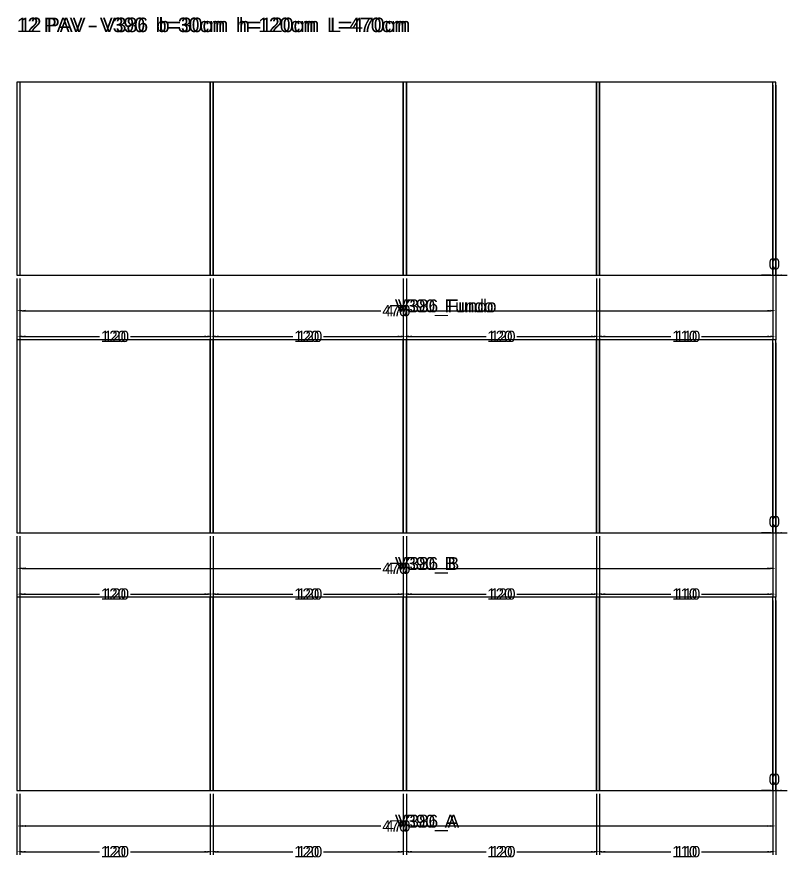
# Model space of a CAD drawing. Header units: metres. Extents: x 180 to 6304, y -11808 to -336.
# Drawn here: x 4247 to 4725, y -4580 to -4057 of the extents above; entities that cross this region are included whole.
import ezdxf

# ---------------------------------------------------------------- set-up
doc = ezdxf.new("R2010")
doc.units = ezdxf.units.M
doc.layers.add('COTA', color=3, linetype='Continuous')
doc.dimstyles.new('COTA_VIG', dxfattribs={"dimtxt": 7, "dimasz": 3.5, "dimexe": 2, "dimexo": 2, "dimgap": 1.5, "dimtad": 1, "dimdec": 1, "dimcen": 2.5, "dimclrd": 3, "dimclre": 3, "dimclrt": 3, "dimazin": 3, "dimtfac": 1, "dimtmove": 0, "dimatfit": 3})

# ---------------------------------------------------------------- blocks, each defined once
blk = doc.blocks.new('_CLOSEDFILLED')
at = {"color": 0, "linetype": 'BYBLOCK'}
blk.add_solid([(-1, 0.16), (0, 0), (-1, -0.16)], dxfattribs=at)
blk = doc.blocks.new('*D1351')
at = {"color": 3}
for p, q in [((4248.73, -4539.74), (4248.73, -4561.74)), ((4718.23, -4539.74), (4718.23, -4561.74)), ((4252.23, -4559.74), (4472.98, -4559.74)), ((4493.98, -4559.74), (4714.73, -4559.74))]:
    blk.add_line(p, q, dxfattribs=at)
at = {"layer": 'Defpoints'}
for p in [(4248.73, -4537.74), (4718.23, -4537.74), (4248.73, -4559.74)]:
    blk.add_point(p, dxfattribs=at)
at = {"layer": 'COTA', "color": 3, "xscale": 3.5, "yscale": 3.5, "rotation": 180}
blk.add_blockref('_CLOSEDFILLED', (4248.73, -4559.74), dxfattribs=at)
at = {"layer": 'COTA', "color": 3, "xscale": 3.5, "yscale": 3.5}
blk.add_blockref('_CLOSEDFILLED', (4718.23, -4559.74), dxfattribs=at)
at = {"layer": 'COTA', "color": 3, "insert": (4483.48, -4559.74), "char_height": 7, "attachment_point": 5}
blk.add_mtext('470', dxfattribs=at)
blk = doc.blocks.new('*D1352')
at = {"color": 3}
for p, q in [((4248.73, -4539.74), (4248.73, -4577.74)), ((4368.73, -4539.74), (4368.73, -4577.74)), ((4252.23, -4575.74), (4298.23, -4575.74)), ((4319.23, -4575.74), (4365.23, -4575.74))]:
    blk.add_line(p, q, dxfattribs=at)
at = {"layer": 'Defpoints'}
for p in [(4248.73, -4537.74), (4368.73, -4537.74), (4248.73, -4575.74)]:
    blk.add_point(p, dxfattribs=at)
at = {"layer": 'COTA', "color": 3, "xscale": 3.5, "yscale": 3.5, "rotation": 180}
blk.add_blockref('_CLOSEDFILLED', (4248.73, -4575.74), dxfattribs=at)
at = {"layer": 'COTA', "color": 3, "xscale": 3.5, "yscale": 3.5}
blk.add_blockref('_CLOSEDFILLED', (4368.73, -4575.74), dxfattribs=at)
at = {"layer": 'COTA', "color": 3, "insert": (4308.73, -4575.74), "char_height": 7, "attachment_point": 5}
blk.add_mtext('120', dxfattribs=at)
blk = doc.blocks.new('*D1353')
at = {"color": 3}
for p, q in [((4368.73, -4539.74), (4368.73, -4577.74)), ((4488.73, -4539.74), (4488.73, -4577.74)), ((4372.23, -4575.74), (4418.23, -4575.74)), ((4439.23, -4575.74), (4485.23, -4575.74))]:
    blk.add_line(p, q, dxfattribs=at)
at = {"layer": 'Defpoints'}
for p in [(4368.73, -4537.74), (4488.73, -4537.74), (4368.73, -4575.74)]:
    blk.add_point(p, dxfattribs=at)
at = {"layer": 'COTA', "color": 3, "xscale": 3.5, "yscale": 3.5, "rotation": 180}
blk.add_blockref('_CLOSEDFILLED', (4368.73, -4575.74), dxfattribs=at)
at = {"layer": 'COTA', "color": 3, "xscale": 3.5, "yscale": 3.5}
blk.add_blockref('_CLOSEDFILLED', (4488.73, -4575.74), dxfattribs=at)
at = {"layer": 'COTA', "color": 3, "insert": (4428.73, -4575.74), "char_height": 7, "attachment_point": 5}
blk.add_mtext('120', dxfattribs=at)
blk = doc.blocks.new('*D1354')
at = {"color": 3}
for p, q in [((4488.73, -4539.74), (4488.73, -4577.74)), ((4608.73, -4539.74), (4608.73, -4577.74)), ((4492.23, -4575.74), (4538.23, -4575.74)), ((4559.23, -4575.74), (4605.23, -4575.74))]:
    blk.add_line(p, q, dxfattribs=at)
at = {"layer": 'Defpoints'}
for p in [(4488.73, -4537.74), (4608.73, -4537.74), (4488.73, -4575.74)]:
    blk.add_point(p, dxfattribs=at)
at = {"layer": 'COTA', "color": 3, "xscale": 3.5, "yscale": 3.5, "rotation": 180}
blk.add_blockref('_CLOSEDFILLED', (4488.73, -4575.74), dxfattribs=at)
at = {"layer": 'COTA', "color": 3, "xscale": 3.5, "yscale": 3.5}
blk.add_blockref('_CLOSEDFILLED', (4608.73, -4575.74), dxfattribs=at)
at = {"layer": 'COTA', "color": 3, "insert": (4548.73, -4575.74), "char_height": 7, "attachment_point": 5}
blk.add_mtext('120', dxfattribs=at)
blk = doc.blocks.new('*D1355')
at = {"color": 3}
for p, q in [((4608.73, -4539.74), (4608.73, -4577.74)), ((4718.23, -4539.74), (4718.23, -4577.74)), ((4612.23, -4575.74), (4652.98, -4575.74)), ((4673.98, -4575.74), (4714.73, -4575.74))]:
    blk.add_line(p, q, dxfattribs=at)
at = {"layer": 'Defpoints'}
for p in [(4608.73, -4537.74), (4718.23, -4537.74), (4608.73, -4575.74)]:
    blk.add_point(p, dxfattribs=at)
at = {"layer": 'COTA', "color": 3, "xscale": 3.5, "yscale": 3.5, "rotation": 180}
blk.add_blockref('_CLOSEDFILLED', (4608.73, -4575.74), dxfattribs=at)
at = {"layer": 'COTA', "color": 3, "xscale": 3.5, "yscale": 3.5}
blk.add_blockref('_CLOSEDFILLED', (4718.23, -4575.74), dxfattribs=at)
at = {"layer": 'COTA', "color": 3, "insert": (4663.48, -4575.74), "char_height": 7, "attachment_point": 5}
blk.add_mtext('110', dxfattribs=at)
blk = doc.blocks.new('*D1357')
at = {"color": 3}
for p, q in [((4248.73, -4379.74), (4248.73, -4401.74)), ((4718.23, -4379.74), (4718.23, -4401.74)), ((4252.23, -4399.74), (4472.98, -4399.74)), ((4493.98, -4399.74), (4714.73, -4399.74))]:
    blk.add_line(p, q, dxfattribs=at)
at = {"layer": 'Defpoints'}
for p in [(4248.73, -4377.74), (4718.23, -4377.74), (4248.73, -4399.74)]:
    blk.add_point(p, dxfattribs=at)
at = {"layer": 'COTA', "color": 3, "xscale": 3.5, "yscale": 3.5, "rotation": 180}
blk.add_blockref('_CLOSEDFILLED', (4248.73, -4399.74), dxfattribs=at)
at = {"layer": 'COTA', "color": 3, "xscale": 3.5, "yscale": 3.5}
blk.add_blockref('_CLOSEDFILLED', (4718.23, -4399.74), dxfattribs=at)
at = {"layer": 'COTA', "color": 3, "insert": (4483.48, -4399.74), "char_height": 7, "attachment_point": 5}
blk.add_mtext('470', dxfattribs=at)
blk = doc.blocks.new('*D1358')
at = {"color": 3}
for p, q in [((4248.73, -4379.74), (4248.73, -4417.74)), ((4368.73, -4379.74), (4368.73, -4417.74)), ((4252.23, -4415.74), (4298.23, -4415.74)), ((4319.23, -4415.74), (4365.23, -4415.74))]:
    blk.add_line(p, q, dxfattribs=at)
at = {"layer": 'Defpoints'}
for p in [(4248.73, -4377.74), (4368.73, -4377.74), (4248.73, -4415.74)]:
    blk.add_point(p, dxfattribs=at)
at = {"layer": 'COTA', "color": 3, "xscale": 3.5, "yscale": 3.5, "rotation": 180}
blk.add_blockref('_CLOSEDFILLED', (4248.73, -4415.74), dxfattribs=at)
at = {"layer": 'COTA', "color": 3, "xscale": 3.5, "yscale": 3.5}
blk.add_blockref('_CLOSEDFILLED', (4368.73, -4415.74), dxfattribs=at)
at = {"layer": 'COTA', "color": 3, "insert": (4308.73, -4415.74), "char_height": 7, "attachment_point": 5}
blk.add_mtext('120', dxfattribs=at)
blk = doc.blocks.new('*D1359')
at = {"color": 3}
for p, q in [((4368.73, -4379.74), (4368.73, -4417.74)), ((4488.73, -4379.74), (4488.73, -4417.74)), ((4372.23, -4415.74), (4418.23, -4415.74)), ((4439.23, -4415.74), (4485.23, -4415.74))]:
    blk.add_line(p, q, dxfattribs=at)
at = {"layer": 'Defpoints'}
for p in [(4368.73, -4377.74), (4488.73, -4377.74), (4368.73, -4415.74)]:
    blk.add_point(p, dxfattribs=at)
at = {"layer": 'COTA', "color": 3, "xscale": 3.5, "yscale": 3.5, "rotation": 180}
blk.add_blockref('_CLOSEDFILLED', (4368.73, -4415.74), dxfattribs=at)
at = {"layer": 'COTA', "color": 3, "xscale": 3.5, "yscale": 3.5}
blk.add_blockref('_CLOSEDFILLED', (4488.73, -4415.74), dxfattribs=at)
at = {"layer": 'COTA', "color": 3, "insert": (4428.73, -4415.74), "char_height": 7, "attachment_point": 5}
blk.add_mtext('120', dxfattribs=at)
blk = doc.blocks.new('*D1360')
at = {"color": 3}
for p, q in [((4488.73, -4379.74), (4488.73, -4417.74)), ((4608.73, -4379.74), (4608.73, -4417.74)), ((4492.23, -4415.74), (4538.23, -4415.74)), ((4559.23, -4415.74), (4605.23, -4415.74))]:
    blk.add_line(p, q, dxfattribs=at)
at = {"layer": 'Defpoints'}
for p in [(4488.73, -4377.74), (4608.73, -4377.74), (4488.73, -4415.74)]:
    blk.add_point(p, dxfattribs=at)
at = {"layer": 'COTA', "color": 3, "xscale": 3.5, "yscale": 3.5, "rotation": 180}
blk.add_blockref('_CLOSEDFILLED', (4488.73, -4415.74), dxfattribs=at)
at = {"layer": 'COTA', "color": 3, "xscale": 3.5, "yscale": 3.5}
blk.add_blockref('_CLOSEDFILLED', (4608.73, -4415.74), dxfattribs=at)
at = {"layer": 'COTA', "color": 3, "insert": (4548.73, -4415.74), "char_height": 7, "attachment_point": 5}
blk.add_mtext('120', dxfattribs=at)
blk = doc.blocks.new('*D1361')
at = {"color": 3}
for p, q in [((4608.73, -4379.74), (4608.73, -4417.74)), ((4718.23, -4379.74), (4718.23, -4417.74)), ((4612.23, -4415.74), (4652.98, -4415.74)), ((4673.98, -4415.74), (4714.73, -4415.74))]:
    blk.add_line(p, q, dxfattribs=at)
at = {"layer": 'Defpoints'}
for p in [(4608.73, -4377.74), (4718.23, -4377.74), (4608.73, -4415.74)]:
    blk.add_point(p, dxfattribs=at)
at = {"layer": 'COTA', "color": 3, "xscale": 3.5, "yscale": 3.5, "rotation": 180}
blk.add_blockref('_CLOSEDFILLED', (4608.73, -4415.74), dxfattribs=at)
at = {"layer": 'COTA', "color": 3, "xscale": 3.5, "yscale": 3.5}
blk.add_blockref('_CLOSEDFILLED', (4718.23, -4415.74), dxfattribs=at)
at = {"layer": 'COTA', "color": 3, "insert": (4663.48, -4415.74), "char_height": 7, "attachment_point": 5}
blk.add_mtext('110', dxfattribs=at)
blk = doc.blocks.new('*D1363')
at = {"color": 3}
for p, q in [((4248.73, -4219.74), (4248.73, -4241.74)), ((4718.23, -4219.74), (4718.23, -4241.74)), ((4252.23, -4239.74), (4472.98, -4239.74)), ((4493.98, -4239.74), (4714.73, -4239.74))]:
    blk.add_line(p, q, dxfattribs=at)
at = {"layer": 'Defpoints'}
for p in [(4248.73, -4217.74), (4718.23, -4217.74), (4248.73, -4239.74)]:
    blk.add_point(p, dxfattribs=at)
at = {"layer": 'COTA', "color": 3, "xscale": 3.5, "yscale": 3.5, "rotation": 180}
blk.add_blockref('_CLOSEDFILLED', (4248.73, -4239.74), dxfattribs=at)
at = {"layer": 'COTA', "color": 3, "xscale": 3.5, "yscale": 3.5}
blk.add_blockref('_CLOSEDFILLED', (4718.23, -4239.74), dxfattribs=at)
at = {"layer": 'COTA', "color": 3, "insert": (4483.48, -4239.74), "char_height": 7, "attachment_point": 5}
blk.add_mtext('470', dxfattribs=at)
blk = doc.blocks.new('*D1364')
at = {"color": 3}
for p, q in [((4248.73, -4219.74), (4248.73, -4257.74)), ((4368.73, -4219.74), (4368.73, -4257.74)), ((4252.23, -4255.74), (4298.23, -4255.74)), ((4319.23, -4255.74), (4365.23, -4255.74))]:
    blk.add_line(p, q, dxfattribs=at)
at = {"layer": 'Defpoints'}
for p in [(4248.73, -4217.74), (4368.73, -4217.74), (4248.73, -4255.74)]:
    blk.add_point(p, dxfattribs=at)
at = {"layer": 'COTA', "color": 3, "xscale": 3.5, "yscale": 3.5, "rotation": 180}
blk.add_blockref('_CLOSEDFILLED', (4248.73, -4255.74), dxfattribs=at)
at = {"layer": 'COTA', "color": 3, "xscale": 3.5, "yscale": 3.5}
blk.add_blockref('_CLOSEDFILLED', (4368.73, -4255.74), dxfattribs=at)
at = {"layer": 'COTA', "color": 3, "insert": (4308.73, -4255.74), "char_height": 7, "attachment_point": 5}
blk.add_mtext('120', dxfattribs=at)
blk = doc.blocks.new('*D1365')
at = {"color": 3}
for p, q in [((4368.73, -4219.74), (4368.73, -4257.74)), ((4488.73, -4219.74), (4488.73, -4257.74)), ((4372.23, -4255.74), (4418.23, -4255.74)), ((4439.23, -4255.74), (4485.23, -4255.74))]:
    blk.add_line(p, q, dxfattribs=at)
at = {"layer": 'Defpoints'}
for p in [(4368.73, -4217.74), (4488.73, -4217.74), (4368.73, -4255.74)]:
    blk.add_point(p, dxfattribs=at)
at = {"layer": 'COTA', "color": 3, "xscale": 3.5, "yscale": 3.5, "rotation": 180}
blk.add_blockref('_CLOSEDFILLED', (4368.73, -4255.74), dxfattribs=at)
at = {"layer": 'COTA', "color": 3, "xscale": 3.5, "yscale": 3.5}
blk.add_blockref('_CLOSEDFILLED', (4488.73, -4255.74), dxfattribs=at)
at = {"layer": 'COTA', "color": 3, "insert": (4428.73, -4255.74), "char_height": 7, "attachment_point": 5}
blk.add_mtext('120', dxfattribs=at)
blk = doc.blocks.new('*D1366')
at = {"color": 3}
for p, q in [((4488.73, -4219.74), (4488.73, -4257.74)), ((4608.73, -4219.74), (4608.73, -4257.74)), ((4492.23, -4255.74), (4538.23, -4255.74)), ((4559.23, -4255.74), (4605.23, -4255.74))]:
    blk.add_line(p, q, dxfattribs=at)
at = {"layer": 'Defpoints'}
for p in [(4488.73, -4217.74), (4608.73, -4217.74), (4488.73, -4255.74)]:
    blk.add_point(p, dxfattribs=at)
at = {"layer": 'COTA', "color": 3, "xscale": 3.5, "yscale": 3.5, "rotation": 180}
blk.add_blockref('_CLOSEDFILLED', (4488.73, -4255.74), dxfattribs=at)
at = {"layer": 'COTA', "color": 3, "xscale": 3.5, "yscale": 3.5}
blk.add_blockref('_CLOSEDFILLED', (4608.73, -4255.74), dxfattribs=at)
at = {"layer": 'COTA', "color": 3, "insert": (4548.73, -4255.74), "char_height": 7, "attachment_point": 5}
blk.add_mtext('120', dxfattribs=at)
blk = doc.blocks.new('*D1367')
at = {"color": 3}
for p, q in [((4608.73, -4219.74), (4608.73, -4257.74)), ((4718.23, -4219.74), (4718.23, -4257.74)), ((4612.23, -4255.74), (4652.98, -4255.74)), ((4673.98, -4255.74), (4714.73, -4255.74))]:
    blk.add_line(p, q, dxfattribs=at)
at = {"layer": 'Defpoints'}
for p in [(4608.73, -4217.74), (4718.23, -4217.74), (4608.73, -4255.74)]:
    blk.add_point(p, dxfattribs=at)
at = {"layer": 'COTA', "color": 3, "xscale": 3.5, "yscale": 3.5, "rotation": 180}
blk.add_blockref('_CLOSEDFILLED', (4608.73, -4255.74), dxfattribs=at)
at = {"layer": 'COTA', "color": 3, "xscale": 3.5, "yscale": 3.5}
blk.add_blockref('_CLOSEDFILLED', (4718.23, -4255.74), dxfattribs=at)
at = {"layer": 'COTA', "color": 3, "insert": (4663.48, -4255.74), "char_height": 7, "attachment_point": 5}
blk.add_mtext('110', dxfattribs=at)
blk = doc.blocks.new('*D1393')
at = {"color": 3}
for p, q in [((4246.84, -4539.74), (4246.84, -4561.74)), ((4716.34, -4539.74), (4716.34, -4561.74)), ((4250.34, -4559.74), (4471.09, -4559.74)), ((4492.09, -4559.74), (4712.84, -4559.74))]:
    blk.add_line(p, q, dxfattribs=at)
at = {"layer": 'Defpoints'}
for p in [(4246.84, -4537.74), (4716.34, -4537.74), (4246.84, -4559.74)]:
    blk.add_point(p, dxfattribs=at)
at = {"layer": 'COTA', "color": 3, "xscale": 3.5, "yscale": 3.5, "rotation": 180}
blk.add_blockref('_CLOSEDFILLED', (4246.84, -4559.74), dxfattribs=at)
at = {"layer": 'COTA', "color": 3, "xscale": 3.5, "yscale": 3.5}
blk.add_blockref('_CLOSEDFILLED', (4716.34, -4559.74), dxfattribs=at)
at = {"layer": 'COTA', "color": 3, "insert": (4481.59, -4559.74), "char_height": 7, "attachment_point": 5}
blk.add_mtext('470', dxfattribs=at)
blk = doc.blocks.new('*D1394')
at = {"color": 3}
for p, q in [((4246.84, -4539.74), (4246.84, -4577.74)), ((4366.84, -4539.74), (4366.84, -4577.74)), ((4250.34, -4575.74), (4296.34, -4575.74)), ((4317.34, -4575.74), (4363.34, -4575.74))]:
    blk.add_line(p, q, dxfattribs=at)
at = {"layer": 'Defpoints'}
for p in [(4246.84, -4537.74), (4366.84, -4537.74), (4246.84, -4575.74)]:
    blk.add_point(p, dxfattribs=at)
at = {"layer": 'COTA', "color": 3, "xscale": 3.5, "yscale": 3.5, "rotation": 180}
blk.add_blockref('_CLOSEDFILLED', (4246.84, -4575.74), dxfattribs=at)
at = {"layer": 'COTA', "color": 3, "xscale": 3.5, "yscale": 3.5}
blk.add_blockref('_CLOSEDFILLED', (4366.84, -4575.74), dxfattribs=at)
at = {"layer": 'COTA', "color": 3, "insert": (4306.84, -4575.74), "char_height": 7, "attachment_point": 5}
blk.add_mtext('120', dxfattribs=at)
blk = doc.blocks.new('*D1395')
at = {"color": 3}
for p, q in [((4366.84, -4539.74), (4366.84, -4577.74)), ((4486.84, -4539.74), (4486.84, -4577.74)), ((4370.34, -4575.74), (4416.34, -4575.74)), ((4437.34, -4575.74), (4483.34, -4575.74))]:
    blk.add_line(p, q, dxfattribs=at)
at = {"layer": 'Defpoints'}
for p in [(4366.84, -4537.74), (4486.84, -4537.74), (4366.84, -4575.74)]:
    blk.add_point(p, dxfattribs=at)
at = {"layer": 'COTA', "color": 3, "xscale": 3.5, "yscale": 3.5, "rotation": 180}
blk.add_blockref('_CLOSEDFILLED', (4366.84, -4575.74), dxfattribs=at)
at = {"layer": 'COTA', "color": 3, "xscale": 3.5, "yscale": 3.5}
blk.add_blockref('_CLOSEDFILLED', (4486.84, -4575.74), dxfattribs=at)
at = {"layer": 'COTA', "color": 3, "insert": (4426.84, -4575.74), "char_height": 7, "attachment_point": 5}
blk.add_mtext('120', dxfattribs=at)
blk = doc.blocks.new('*D1396')
at = {"color": 3}
for p, q in [((4486.84, -4539.74), (4486.84, -4577.74)), ((4606.84, -4539.74), (4606.84, -4577.74)), ((4490.34, -4575.74), (4536.34, -4575.74)), ((4557.34, -4575.74), (4603.34, -4575.74))]:
    blk.add_line(p, q, dxfattribs=at)
at = {"layer": 'Defpoints'}
for p in [(4486.84, -4537.74), (4606.84, -4537.74), (4486.84, -4575.74)]:
    blk.add_point(p, dxfattribs=at)
at = {"layer": 'COTA', "color": 3, "xscale": 3.5, "yscale": 3.5, "rotation": 180}
blk.add_blockref('_CLOSEDFILLED', (4486.84, -4575.74), dxfattribs=at)
at = {"layer": 'COTA', "color": 3, "xscale": 3.5, "yscale": 3.5}
blk.add_blockref('_CLOSEDFILLED', (4606.84, -4575.74), dxfattribs=at)
at = {"layer": 'COTA', "color": 3, "insert": (4546.84, -4575.74), "char_height": 7, "attachment_point": 5}
blk.add_mtext('120', dxfattribs=at)
blk = doc.blocks.new('*D1397')
at = {"color": 3}
for p, q in [((4606.84, -4539.74), (4606.84, -4577.74)), ((4716.34, -4539.74), (4716.34, -4577.74)), ((4610.34, -4575.74), (4651.09, -4575.74)), ((4672.09, -4575.74), (4712.84, -4575.74))]:
    blk.add_line(p, q, dxfattribs=at)
at = {"layer": 'Defpoints'}
for p in [(4606.84, -4537.74), (4716.34, -4537.74), (4606.84, -4575.74)]:
    blk.add_point(p, dxfattribs=at)
at = {"layer": 'COTA', "color": 3, "xscale": 3.5, "yscale": 3.5, "rotation": 180}
blk.add_blockref('_CLOSEDFILLED', (4606.84, -4575.74), dxfattribs=at)
at = {"layer": 'COTA', "color": 3, "xscale": 3.5, "yscale": 3.5}
blk.add_blockref('_CLOSEDFILLED', (4716.34, -4575.74), dxfattribs=at)
at = {"layer": 'COTA', "color": 3, "insert": (4661.59, -4575.74), "char_height": 7, "attachment_point": 5}
blk.add_mtext('110', dxfattribs=at)
blk = doc.blocks.new('*D1399')
at = {"color": 3}
for p, q in [((4246.84, -4379.74), (4246.84, -4401.74)), ((4716.34, -4379.74), (4716.34, -4401.74)), ((4250.34, -4399.74), (4471.09, -4399.74)), ((4492.09, -4399.74), (4712.84, -4399.74))]:
    blk.add_line(p, q, dxfattribs=at)
at = {"layer": 'Defpoints'}
for p in [(4246.84, -4377.74), (4716.34, -4377.74), (4246.84, -4399.74)]:
    blk.add_point(p, dxfattribs=at)
at = {"layer": 'COTA', "color": 3, "xscale": 3.5, "yscale": 3.5, "rotation": 180}
blk.add_blockref('_CLOSEDFILLED', (4246.84, -4399.74), dxfattribs=at)
at = {"layer": 'COTA', "color": 3, "xscale": 3.5, "yscale": 3.5}
blk.add_blockref('_CLOSEDFILLED', (4716.34, -4399.74), dxfattribs=at)
at = {"layer": 'COTA', "color": 3, "insert": (4481.59, -4399.74), "char_height": 7, "attachment_point": 5}
blk.add_mtext('470', dxfattribs=at)
blk = doc.blocks.new('*D1400')
at = {"color": 3}
for p, q in [((4246.84, -4379.74), (4246.84, -4417.74)), ((4366.84, -4379.74), (4366.84, -4417.74)), ((4250.34, -4415.74), (4296.34, -4415.74)), ((4317.34, -4415.74), (4363.34, -4415.74))]:
    blk.add_line(p, q, dxfattribs=at)
at = {"layer": 'Defpoints'}
for p in [(4246.84, -4377.74), (4366.84, -4377.74), (4246.84, -4415.74)]:
    blk.add_point(p, dxfattribs=at)
at = {"layer": 'COTA', "color": 3, "xscale": 3.5, "yscale": 3.5, "rotation": 180}
blk.add_blockref('_CLOSEDFILLED', (4246.84, -4415.74), dxfattribs=at)
at = {"layer": 'COTA', "color": 3, "xscale": 3.5, "yscale": 3.5}
blk.add_blockref('_CLOSEDFILLED', (4366.84, -4415.74), dxfattribs=at)
at = {"layer": 'COTA', "color": 3, "insert": (4306.84, -4415.74), "char_height": 7, "attachment_point": 5}
blk.add_mtext('120', dxfattribs=at)
blk = doc.blocks.new('*D1401')
at = {"color": 3}
for p, q in [((4366.84, -4379.74), (4366.84, -4417.74)), ((4486.84, -4379.74), (4486.84, -4417.74)), ((4370.34, -4415.74), (4416.34, -4415.74)), ((4437.34, -4415.74), (4483.34, -4415.74))]:
    blk.add_line(p, q, dxfattribs=at)
at = {"layer": 'Defpoints'}
for p in [(4366.84, -4377.74), (4486.84, -4377.74), (4366.84, -4415.74)]:
    blk.add_point(p, dxfattribs=at)
at = {"layer": 'COTA', "color": 3, "xscale": 3.5, "yscale": 3.5, "rotation": 180}
blk.add_blockref('_CLOSEDFILLED', (4366.84, -4415.74), dxfattribs=at)
at = {"layer": 'COTA', "color": 3, "xscale": 3.5, "yscale": 3.5}
blk.add_blockref('_CLOSEDFILLED', (4486.84, -4415.74), dxfattribs=at)
at = {"layer": 'COTA', "color": 3, "insert": (4426.84, -4415.74), "char_height": 7, "attachment_point": 5}
blk.add_mtext('120', dxfattribs=at)
blk = doc.blocks.new('*D1402')
at = {"color": 3}
for p, q in [((4486.84, -4379.74), (4486.84, -4417.74)), ((4606.84, -4379.74), (4606.84, -4417.74)), ((4490.34, -4415.74), (4536.34, -4415.74)), ((4557.34, -4415.74), (4603.34, -4415.74))]:
    blk.add_line(p, q, dxfattribs=at)
at = {"layer": 'Defpoints'}
for p in [(4486.84, -4377.74), (4606.84, -4377.74), (4486.84, -4415.74)]:
    blk.add_point(p, dxfattribs=at)
at = {"layer": 'COTA', "color": 3, "xscale": 3.5, "yscale": 3.5, "rotation": 180}
blk.add_blockref('_CLOSEDFILLED', (4486.84, -4415.74), dxfattribs=at)
at = {"layer": 'COTA', "color": 3, "xscale": 3.5, "yscale": 3.5}
blk.add_blockref('_CLOSEDFILLED', (4606.84, -4415.74), dxfattribs=at)
at = {"layer": 'COTA', "color": 3, "insert": (4546.84, -4415.74), "char_height": 7, "attachment_point": 5}
blk.add_mtext('120', dxfattribs=at)
blk = doc.blocks.new('*D1403')
at = {"color": 3}
for p, q in [((4606.84, -4379.74), (4606.84, -4417.74)), ((4716.34, -4379.74), (4716.34, -4417.74)), ((4610.34, -4415.74), (4651.09, -4415.74)), ((4672.09, -4415.74), (4712.84, -4415.74))]:
    blk.add_line(p, q, dxfattribs=at)
at = {"layer": 'Defpoints'}
for p in [(4606.84, -4377.74), (4716.34, -4377.74), (4606.84, -4415.74)]:
    blk.add_point(p, dxfattribs=at)
at = {"layer": 'COTA', "color": 3, "xscale": 3.5, "yscale": 3.5, "rotation": 180}
blk.add_blockref('_CLOSEDFILLED', (4606.84, -4415.74), dxfattribs=at)
at = {"layer": 'COTA', "color": 3, "xscale": 3.5, "yscale": 3.5}
blk.add_blockref('_CLOSEDFILLED', (4716.34, -4415.74), dxfattribs=at)
at = {"layer": 'COTA', "color": 3, "insert": (4661.59, -4415.74), "char_height": 7, "attachment_point": 5}
blk.add_mtext('110', dxfattribs=at)
blk = doc.blocks.new('*D1405')
at = {"color": 3}
for p, q in [((4246.84, -4219.74), (4246.84, -4241.74)), ((4716.34, -4219.74), (4716.34, -4241.74)), ((4250.34, -4239.74), (4471.09, -4239.74)), ((4492.09, -4239.74), (4712.84, -4239.74))]:
    blk.add_line(p, q, dxfattribs=at)
at = {"layer": 'Defpoints'}
for p in [(4246.84, -4217.74), (4716.34, -4217.74), (4246.84, -4239.74)]:
    blk.add_point(p, dxfattribs=at)
at = {"layer": 'COTA', "color": 3, "xscale": 3.5, "yscale": 3.5, "rotation": 180}
blk.add_blockref('_CLOSEDFILLED', (4246.84, -4239.74), dxfattribs=at)
at = {"layer": 'COTA', "color": 3, "xscale": 3.5, "yscale": 3.5}
blk.add_blockref('_CLOSEDFILLED', (4716.34, -4239.74), dxfattribs=at)
at = {"layer": 'COTA', "color": 3, "insert": (4481.59, -4239.74), "char_height": 7, "attachment_point": 5}
blk.add_mtext('470', dxfattribs=at)
blk = doc.blocks.new('*D1406')
at = {"color": 3}
for p, q in [((4246.84, -4219.74), (4246.84, -4257.74)), ((4366.84, -4219.74), (4366.84, -4257.74)), ((4250.34, -4255.74), (4296.34, -4255.74)), ((4317.34, -4255.74), (4363.34, -4255.74))]:
    blk.add_line(p, q, dxfattribs=at)
at = {"layer": 'Defpoints'}
for p in [(4246.84, -4217.74), (4366.84, -4217.74), (4246.84, -4255.74)]:
    blk.add_point(p, dxfattribs=at)
at = {"layer": 'COTA', "color": 3, "xscale": 3.5, "yscale": 3.5, "rotation": 180}
blk.add_blockref('_CLOSEDFILLED', (4246.84, -4255.74), dxfattribs=at)
at = {"layer": 'COTA', "color": 3, "xscale": 3.5, "yscale": 3.5}
blk.add_blockref('_CLOSEDFILLED', (4366.84, -4255.74), dxfattribs=at)
at = {"layer": 'COTA', "color": 3, "insert": (4306.84, -4255.74), "char_height": 7, "attachment_point": 5}
blk.add_mtext('120', dxfattribs=at)
blk = doc.blocks.new('*D1407')
at = {"color": 3}
for p, q in [((4366.84, -4219.74), (4366.84, -4257.74)), ((4486.84, -4219.74), (4486.84, -4257.74)), ((4370.34, -4255.74), (4416.34, -4255.74)), ((4437.34, -4255.74), (4483.34, -4255.74))]:
    blk.add_line(p, q, dxfattribs=at)
at = {"layer": 'Defpoints'}
for p in [(4366.84, -4217.74), (4486.84, -4217.74), (4366.84, -4255.74)]:
    blk.add_point(p, dxfattribs=at)
at = {"layer": 'COTA', "color": 3, "xscale": 3.5, "yscale": 3.5, "rotation": 180}
blk.add_blockref('_CLOSEDFILLED', (4366.84, -4255.74), dxfattribs=at)
at = {"layer": 'COTA', "color": 3, "xscale": 3.5, "yscale": 3.5}
blk.add_blockref('_CLOSEDFILLED', (4486.84, -4255.74), dxfattribs=at)
at = {"layer": 'COTA', "color": 3, "insert": (4426.84, -4255.74), "char_height": 7, "attachment_point": 5}
blk.add_mtext('120', dxfattribs=at)
blk = doc.blocks.new('*D1408')
at = {"color": 3}
for p, q in [((4486.84, -4219.74), (4486.84, -4257.74)), ((4606.84, -4219.74), (4606.84, -4257.74)), ((4490.34, -4255.74), (4536.34, -4255.74)), ((4557.34, -4255.74), (4603.34, -4255.74))]:
    blk.add_line(p, q, dxfattribs=at)
at = {"layer": 'Defpoints'}
for p in [(4486.84, -4217.74), (4606.84, -4217.74), (4486.84, -4255.74)]:
    blk.add_point(p, dxfattribs=at)
at = {"layer": 'COTA', "color": 3, "xscale": 3.5, "yscale": 3.5, "rotation": 180}
blk.add_blockref('_CLOSEDFILLED', (4486.84, -4255.74), dxfattribs=at)
at = {"layer": 'COTA', "color": 3, "xscale": 3.5, "yscale": 3.5}
blk.add_blockref('_CLOSEDFILLED', (4606.84, -4255.74), dxfattribs=at)
at = {"layer": 'COTA', "color": 3, "insert": (4546.84, -4255.74), "char_height": 7, "attachment_point": 5}
blk.add_mtext('120', dxfattribs=at)
blk = doc.blocks.new('*D1409')
at = {"color": 3}
for p, q in [((4606.84, -4219.74), (4606.84, -4257.74)), ((4716.34, -4219.74), (4716.34, -4257.74)), ((4610.34, -4255.74), (4651.09, -4255.74)), ((4672.09, -4255.74), (4712.84, -4255.74))]:
    blk.add_line(p, q, dxfattribs=at)
at = {"layer": 'Defpoints'}
for p in [(4606.84, -4217.74), (4716.34, -4217.74), (4606.84, -4255.74)]:
    blk.add_point(p, dxfattribs=at)
at = {"layer": 'COTA', "color": 3, "xscale": 3.5, "yscale": 3.5, "rotation": 180}
blk.add_blockref('_CLOSEDFILLED', (4606.84, -4255.74), dxfattribs=at)
at = {"layer": 'COTA', "color": 3, "xscale": 3.5, "yscale": 3.5}
blk.add_blockref('_CLOSEDFILLED', (4716.34, -4255.74), dxfattribs=at)
at = {"layer": 'COTA', "color": 3, "insert": (4661.59, -4255.74), "char_height": 7, "attachment_point": 5}
blk.add_mtext('110', dxfattribs=at)

msp = doc.modelspace()

# ---------------------------------------------------------------- linework, layer by layer
at = {"layer": 'Paineis'}
for points in [[(4246.84, -4217.74), (4366.84, -4217.74), (4366.84, -4097.74), (4246.84, -4097.74)], [(4248.73, -4217.74), (4368.73, -4217.74), (4368.73, -4097.74), (4248.73, -4097.74)], [(4366.84, -4217.74), (4486.84, -4217.74), (4486.84, -4097.74), (4366.84, -4097.74)], [(4368.73, -4217.74), (4488.73, -4217.74), (4488.73, -4097.74), (4368.73, -4097.74)], [(4486.84, -4217.74), (4606.84, -4217.74), (4606.84, -4097.74), (4486.84, -4097.74)], [(4488.73, -4217.74), (4608.73, -4217.74), (4608.73, -4097.74), (4488.73, -4097.74)], [(4606.84, -4217.74), (4716.34, -4217.74), (4716.34, -4097.74), (4606.84, -4097.74)], [(4608.73, -4217.74), (4718.23, -4217.74), (4718.23, -4097.74), (4608.73, -4097.74)], [(4246.84, -4377.74), (4366.84, -4377.74), (4366.84, -4257.74), (4246.84, -4257.74)], [(4248.73, -4377.74), (4368.73, -4377.74), (4368.73, -4257.74), (4248.73, -4257.74)], [(4366.84, -4377.74), (4486.84, -4377.74), (4486.84, -4257.74), (4366.84, -4257.74)], [(4368.73, -4377.74), (4488.73, -4377.74), (4488.73, -4257.74), (4368.73, -4257.74)], [(4486.84, -4377.74), (4606.84, -4377.74), (4606.84, -4257.74), (4486.84, -4257.74)], [(4488.73, -4377.74), (4608.73, -4377.74), (4608.73, -4257.74), (4488.73, -4257.74)], [(4606.84, -4377.74), (4716.34, -4377.74), (4716.34, -4257.74), (4606.84, -4257.74)], [(4608.73, -4377.74), (4718.23, -4377.74), (4718.23, -4257.74), (4608.73, -4257.74)], [(4246.84, -4537.74), (4366.84, -4537.74), (4366.84, -4417.74), (4246.84, -4417.74)], [(4248.73, -4537.74), (4368.73, -4537.74), (4368.73, -4417.74), (4248.73, -4417.74)], [(4366.84, -4537.74), (4486.84, -4537.74), (4486.84, -4417.74), (4366.84, -4417.74)], [(4368.73, -4537.74), (4488.73, -4537.74), (4488.73, -4417.74), (4368.73, -4417.74)], [(4486.84, -4537.74), (4606.84, -4537.74), (4606.84, -4417.74), (4486.84, -4417.74)], [(4488.73, -4537.74), (4608.73, -4537.74), (4608.73, -4417.74), (4488.73, -4417.74)], [(4606.84, -4537.74), (4716.34, -4537.74), (4716.34, -4417.74), (4606.84, -4417.74)], [(4608.73, -4537.74), (4718.23, -4537.74), (4718.23, -4417.74), (4608.73, -4417.74)]]:
    msp.add_lwpolyline(points, close=True, dxfattribs=at)

# ---------------------------------------------------------------- texts
at = {"layer": 'NOMENCLATURA', "char_height": 9, "attachment_point": 1}
for s, insert in [('12 PAV - V390  b=30cm  h=120cm  L=470cm', (4246.84, -4057.74)), ('12 PAV - V386  b=30cm  h=120cm  L=470cm', (4248.73, -4057.74))]:
    msp.add_mtext(s, dxfattribs=dict(at, insert=insert))
at = {"layer": 'Texto Secao', "char_height": 8, "attachment_point": 1}
for s, insert in [('V390_Fundo', (4481.59, -4232.74)), ('V386_Fundo', (4483.48, -4232.74)), ('V390_B', (4481.59, -4392.74)), ('V386_B', (4483.48, -4392.74)), ('V390_A', (4481.59, -4552.74)), ('V386_A', (4483.48, -4552.74))]:
    msp.add_mtext(s, dxfattribs=dict(at, insert=insert))

# ---------------------------------------------------------------- dimensions: what is measured, and where the dimension line sits
at = {"layer": 'COTA'}
for base, p1, p2 in [((4716.34, -4217.74), (4716.34, -4217.74), (4716.34, -4097.74)), ((4718.23, -4217.74), (4718.23, -4217.74), (4718.23, -4097.74)), ((4716.34, -4377.74), (4716.34, -4377.74), (4716.34, -4257.74)), ((4718.23, -4377.74), (4718.23, -4377.74), (4718.23, -4257.74)), ((4716.34, -4537.74), (4716.34, -4537.74), (4716.34, -4417.74)), ((4718.23, -4537.74), (4718.23, -4537.74), (4718.23, -4417.74))]:
    msp.add_linear_dim(base=base, p1=p1, p2=p2, dimstyle='COTA_VIG', dxfattribs=at).render()
for base, p1, p2, picture, middle in [((4246.84, -4239.74), (4246.84, -4217.74), (4716.34, -4217.74), '*D1405', (4481.59, -4239.74)), ((4246.84, -4255.74), (4246.84, -4217.74), (4366.84, -4217.74), '*D1406', (4306.84, -4255.74)), ((4248.73, -4239.74), (4248.73, -4217.74), (4718.23, -4217.74), '*D1363', (4483.48, -4239.74)), ((4248.73, -4255.74), (4248.73, -4217.74), (4368.73, -4217.74), '*D1364', (4308.73, -4255.74)), ((4366.84, -4255.74), (4366.84, -4217.74), (4486.84, -4217.74), '*D1407', (4426.84, -4255.74)), ((4368.73, -4255.74), (4368.73, -4217.74), (4488.73, -4217.74), '*D1365', (4428.73, -4255.74)), ((4486.84, -4255.74), (4486.84, -4217.74), (4606.84, -4217.74), '*D1408', (4546.84, -4255.74)), ((4488.73, -4255.74), (4488.73, -4217.74), (4608.73, -4217.74), '*D1366', (4548.73, -4255.74)), ((4606.84, -4255.74), (4606.84, -4217.74), (4716.34, -4217.74), '*D1409', (4661.59, -4255.74)), ((4608.73, -4255.74), (4608.73, -4217.74), (4718.23, -4217.74), '*D1367', (4663.48, -4255.74)), ((4246.84, -4399.74), (4246.84, -4377.74), (4716.34, -4377.74), '*D1399', (4481.59, -4399.74)), ((4246.84, -4415.74), (4246.84, -4377.74), (4366.84, -4377.74), '*D1400', (4306.84, -4415.74)), ((4248.73, -4399.74), (4248.73, -4377.74), (4718.23, -4377.74), '*D1357', (4483.48, -4399.74)), ((4248.73, -4415.74), (4248.73, -4377.74), (4368.73, -4377.74), '*D1358', (4308.73, -4415.74)), ((4366.84, -4415.74), (4366.84, -4377.74), (4486.84, -4377.74), '*D1401', (4426.84, -4415.74)), ((4368.73, -4415.74), (4368.73, -4377.74), (4488.73, -4377.74), '*D1359', (4428.73, -4415.74)), ((4486.84, -4415.74), (4486.84, -4377.74), (4606.84, -4377.74), '*D1402', (4546.84, -4415.74)), ((4488.73, -4415.74), (4488.73, -4377.74), (4608.73, -4377.74), '*D1360', (4548.73, -4415.74)), ((4606.84, -4415.74), (4606.84, -4377.74), (4716.34, -4377.74), '*D1403', (4661.59, -4415.74)), ((4608.73, -4415.74), (4608.73, -4377.74), (4718.23, -4377.74), '*D1361', (4663.48, -4415.74)), ((4246.84, -4559.74), (4246.84, -4537.74), (4716.34, -4537.74), '*D1393', (4481.59, -4559.74)), ((4246.84, -4575.74), (4246.84, -4537.74), (4366.84, -4537.74), '*D1394', (4306.84, -4575.74)), ((4248.73, -4559.74), (4248.73, -4537.74), (4718.23, -4537.74), '*D1351', (4483.48, -4559.74)), ((4248.73, -4575.74), (4248.73, -4537.74), (4368.73, -4537.74), '*D1352', (4308.73, -4575.74)), ((4366.84, -4575.74), (4366.84, -4537.74), (4486.84, -4537.74), '*D1395', (4426.84, -4575.74)), ((4368.73, -4575.74), (4368.73, -4537.74), (4488.73, -4537.74), '*D1353', (4428.73, -4575.74)), ((4486.84, -4575.74), (4486.84, -4537.74), (4606.84, -4537.74), '*D1396', (4546.84, -4575.74)), ((4488.73, -4575.74), (4488.73, -4537.74), (4608.73, -4537.74), '*D1354', (4548.73, -4575.74)), ((4606.84, -4575.74), (4606.84, -4537.74), (4716.34, -4537.74), '*D1397', (4661.59, -4575.74)), ((4608.73, -4575.74), (4608.73, -4537.74), (4718.23, -4537.74), '*D1355', (4663.48, -4575.74))]:
    dim = msp.add_linear_dim(base=base, p1=p1, p2=p2, dimstyle='COTA_VIG', dxfattribs=at)
    dim.commit()
    dim.dimension.update_dxf_attribs({"geometry": picture, "text_midpoint": middle})

doc.saveas('drawing.dxf')
